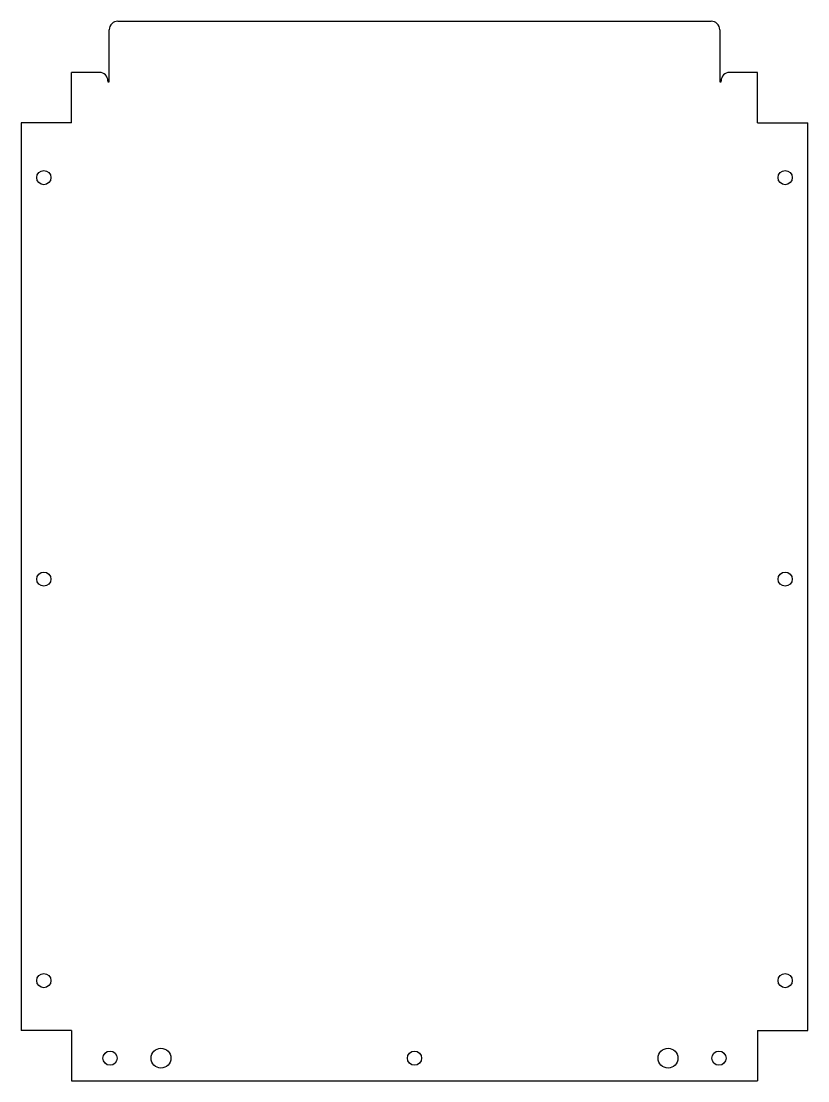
# Model space of a CAD drawing. Header units: millimetres. Extents: x -139 to 139, y -16 to 358.
import ezdxf

# ---------------------------------------------------------------- set-up
doc = ezdxf.new("R2010")
doc.units = ezdxf.units.MM

msp = doc.modelspace()

# ---------------------------------------------------------------- linework, layer by layer
at = {"color": 7, "linetype": 'Continuous', "lineweight": 25}
for p, q in [((-107.75, 337.11), (-107.75, 355.47)), ((-104.75, 358.47), (104.75, 358.47)), ((107.75, 355.47), (107.75, 337.11)), ((-121.04, 322.54), (-121.04, 340.36)), ((-111.25, 340.36), (-121.04, 340.36)), ((-108.25, 337.36), (-108.25, 337.11)), ((-108.25, 337.11), (-107.75, 337.11)), ((107.75, 337.11), (108.25, 337.11)), ((108.25, 337.11), (108.25, 337.36)), ((121.04, 340.36), (111.25, 340.36)), ((121.04, 322.54), (121.04, 340.36)), ((-138.86, 322.54), (-138.86, 2.21)), ((-121.04, 322.54), (-138.86, 322.54)), ((121.04, 322.54), (138.86, 322.54)), ((138.86, 2.21), (138.86, 322.54)), ((-121.04, 2.21), (-138.86, 2.21)), ((-121.04, 2.21), (-121.04, -15.61)), ((121.04, 2.21), (138.86, 2.21)), ((121.04, 2.21), (121.04, -15.61)), ((-121.04, -15.61), (121.04, -15.61))]:
    msp.add_line(p, q, dxfattribs=at)
for centre, radius in [((-130.86, 303.25), 2.5), ((130.86, 303.25), 2.5), ((-130.86, 161.5), 2.5), ((130.86, 161.5), 2.5), ((-130.86, 19.75), 2.5), ((130.86, 19.75), 2.5), ((-107.5, -7.61), 2.5), ((-89.5, -7.61), 3.5), ((0, -7.61), 2.5), ((89.5, -7.61), 3.5), ((107.5, -7.61), 2.5)]:
    msp.add_circle(centre, radius, dxfattribs=at)
for centre, start, end in [((-104.75, 355.47), 90, 180), ((104.75, 355.47), 0, 90), ((-111.25, 337.36), 0, 90), ((111.25, 337.36), 90, 180)]:
    msp.add_arc(centre, 3, start, end, dxfattribs=at)

doc.saveas('drawing.dxf')
